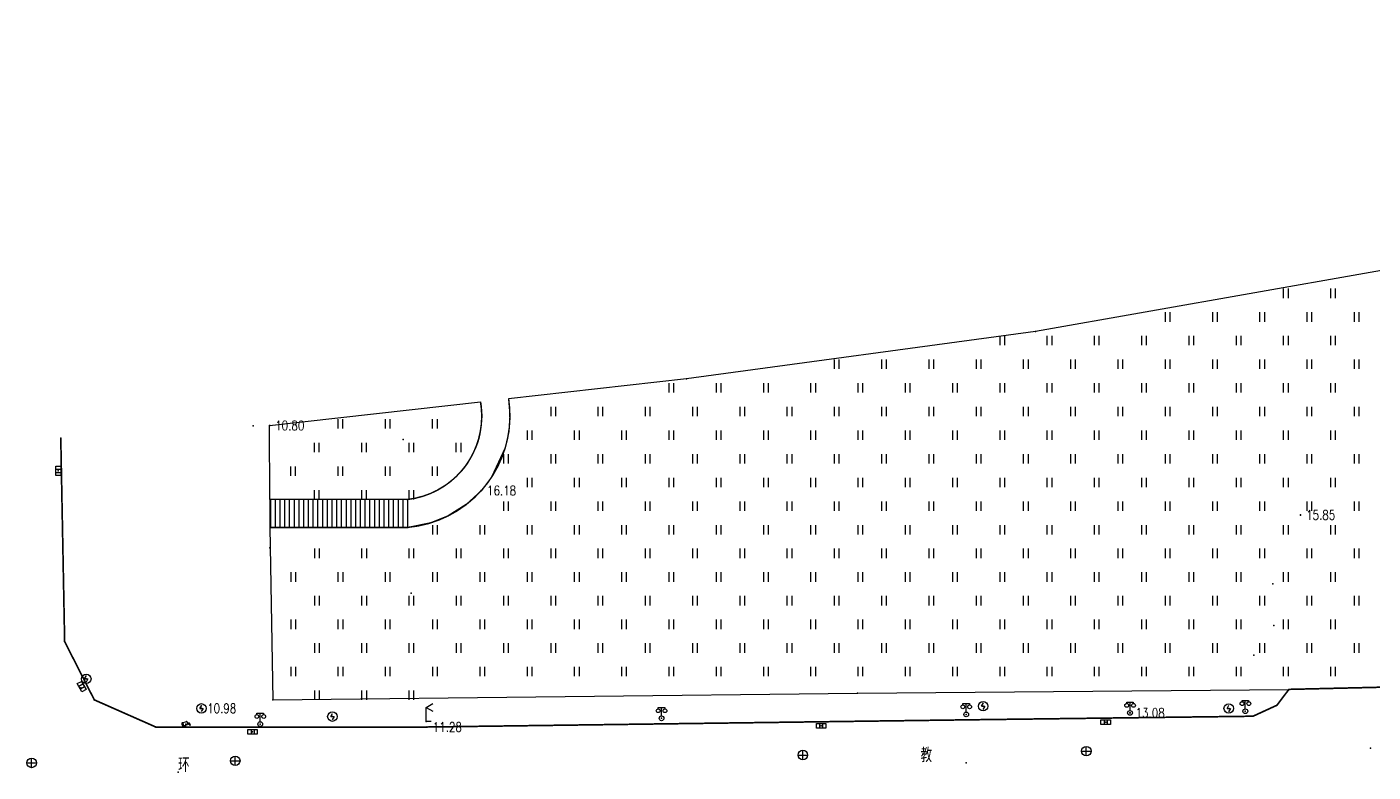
# Model space of a CAD drawing. Extents: x 940 to 2162, y 608 to 1562.
# Drawn here: x 1212.7 to 1355.1, y 1415.4 to 1494.1 of the extents above; entities that cross this region are included whole.
import ezdxf
from ezdxf.enums import TextEntityAlignment as Align

# ---------------------------------------------------------------- set-up
doc = ezdxf.new("R2010")
doc.units = 0
doc.header["$LTSCALE"] = 0.5
doc.header["$PDSIZE"] = 0.2
doc.linetypes.add('X3', pattern=[5, 4, -1])
doc.layers.get('0').update_dxf_attribs({"linetype": 'CONTINUOUS'})
doc.layers.add('ASSIST', color=7, linetype='CONTINUOUS', plot=False)
for name, color, linetype in [('COMPONENT', 4, 'CONTINUOUS'), ('DLDW', 11, 'CONTINUOUS'), ('DLSS', 4, 'CONTINUOUS'), ('GCD', 1, 'CONTINUOUS'), ('GXYZ', 2, 'CONTINUOUS'), ('JMD', 6, 'CONTINUOUS'), ('ZBTZ', 3, 'CONTINUOUS'), ('ZDH', 1, 'CONTINUOUS')]:
    doc.layers.add(name, color=color, linetype=linetype)
doc.styles.add('HZ', font='rs.shx', dxfattribs={"width": 0.8, "bigfont": 'hztxt.shx'})
doc.linetypes.add('1161', pattern='A,0,[149,AAA.SHX,S=0.15,R=0,X=0,Y=0],-1.6', length=1.6)

# ---------------------------------------------------------------- blocks, each defined once
blk = doc.blocks.new('gc097')
for p, q in [((-0.7, 2), (-0.7, 2.3)), ((-0.7, 2.3), (0.7, 2.3)), ((0, 0.5), (0, 2.3)), ((0.7, 2.3), (0.7, 2))]:
    blk.add_line(p, q)
for centre, radius in [((-0.7, 1.6), 0.4), ((0, 0), 0.5), ((0.73, 1.6), 0.4)]:
    blk.add_circle(centre, radius)
blk = doc.blocks.new('gcbj0612')
for p, q in [((-0.75, 0.26), (0.16, 0.53)), ((-0.57, -0.34), (0.34, -0.07))]:
    blk.add_line(p, q)
at = {"flags": 128}
for points in [[(-0.73, 0.26), (-0.77, 0.25), (-0.79, 0.23), (-0.81, 0.19), (-0.83, 0.15), (-0.84, 0.1), (-0.84, 0.05), (-0.84, -0.01), (-0.83, -0.07), (-0.81, -0.12), (-0.79, -0.18), (-0.77, -0.23), (-0.74, -0.27), (-0.7, -0.3), (-0.67, -0.33), (-0.63, -0.34), (-0.6, -0.34), (-0.57, -0.34), (-0.54, -0.32), (-0.51, -0.29), (-0.49, -0.25), (-0.48, -0.2), (-0.47, -0.15), (-0.47, -0.1), (-0.48, -0.04), (-0.49, 0.02), (-0.51, 0.07), (-0.54, 0.13), (-0.56, 0.17), (-0.6, 0.21), (-0.63, 0.24), (-0.67, 0.26), (-0.7, 0.27)], [(-0.71, 0.18), (-0.72, 0.17), (-0.75, 0.12), (-0.75, 0.04), (-0.74, -0.06), (-0.7, -0.15), (-0.66, -0.22), (-0.62, -0.25), (-0.6, -0.26), (-0.59, -0.24), (-0.57, -0.2), (-0.56, -0.12), (-0.58, -0.02), (-0.61, 0.08), (-0.66, 0.14), (-0.7, 0.17)]]:
    blk.add_lwpolyline(points, close=True, dxfattribs=at)
blk.add_lwpolyline([(0.3, -0.08), (0.33, -0.07), (0.36, -0.05), (0.38, -0.02), (0.4, 0.02), (0.41, 0.07), (0.42, 0.12), (0.41, 0.18), (0.41, 0.23), (0.39, 0.29), (0.37, 0.35), (0.35, 0.4), (0.32, 0.44), (0.28, 0.48), (0.25, 0.51), (0.21, 0.52), (0.18, 0.53), (0.15, 0.52)], dxfattribs=at)
at = {"extrusion": (0, 0, -1), "flags": 128}
blk.add_lwpolyline([(-0.4, 0.25), (-0.51, 0.28), (-0.61, 0.29), (-0.69, 0.27), (-0.77, 0.2), (-0.81, 0.09), (-0.82, -0.01), (-0.8, -0.06), (-0.76, -0.08), (-0.7, -0.09), (-0.64, -0.09), (-0.59, -0.07), (-0.57, -0.04), (-0.59, -0.01), (-0.63, 0.02), (-0.69, 0.03), (-0.75, 0.03), (-0.79, 0.02), (-0.84, -0.01), (-0.89, -0.1), (-0.91, -0.19), (-0.9, -0.29), (-0.87, -0.38)], dxfattribs=at)
blk.add_lwpolyline([(-0.09, -0.2), (-0.22, -0.54), (0.05, -0.54)], close=True)
blk = doc.blocks.new('gc052')
for p, q in [((0, 3), (1.39, 3.8)), ((0, 3), (1.39, 2.2)), ((0, 0), (0, 3)), ((1, 0), (0, 0))]:
    blk.add_line(p, q)
blk = doc.blocks.new('gc041')
for p, q in [((-1, 0.5), (1, 0.5)), ((-1, -0.5), (-1, 0.5)), ((-0.33, 0.5), (-0.33, -0.5)), ((0.33, 0.5), (0.33, -0.5)), ((1, 0.5), (1, -0.5)), ((1, -0.5), (-1, -0.5))]:
    blk.add_line(p, q)
blk = doc.blocks.new('gc043')
for p, q in [((-1, 0), (1, 0)), ((0, -1), (0, 1))]:
    blk.add_line(p, q)
blk.add_circle((0, 0), 1)
blk = doc.blocks.new('gc050')
for p, q in [((-0.35, 0), (0.05, 0.69)), ((-0.35, 0), (0.35, 0)), ((0.35, 0), (-0.06, -0.69))]:
    blk.add_line(p, q)
blk.add_circle((0, 0), 1)
blk = doc.blocks.new('GC200')
at = {"linetype": 'Continuous', "const_width": 0.2, "flags": 128}
blk.add_lwpolyline([(-0.1, 0, 1), (0.1, 0, 1)], format="xyb", close=True, dxfattribs=at)
blk = doc.blocks.new('gc323')
at = {"flags": 128}
for points in [[(-0.5, 0), (-0.5, 2)], [(0.5, 0), (0.5, 2)]]:
    blk.add_lwpolyline(points, dxfattribs=at)

msp = doc.modelspace()

# ---------------------------------------------------------------- linework, layer by layer
at = {"layer": 'ASSIST', "linetype": 'Continuous', "flags": 128}
msp.add_lwpolyline([(1238.35, 1441.23), (1252.95, 1441.23), (1252.95, 1444.18), (1238.35, 1444.18)], close=True, dxfattribs=at)
at = {"layer": 'DLSS', "linetype": 'X3', "const_width": 0.15, "flags": 128}
for points in [[(1252.95, 1441.23, 0.094197), (1257.21, 1442.44, 0.094197), (1260.73, 1445.12, 0.11079), (1263.26, 1449.65, 0.11079), (1263.62, 1454.82)], [(1252.95, 1444.18, 0.09339), (1256.08, 1445.16, 0.09339), (1258.64, 1447.21, 0.110509), (1260.45, 1450.63, 0.110509), (1260.64, 1454.49)]]:
    msp.add_lwpolyline(points, format="xyb", dxfattribs=at)
at = {"layer": 'DLSS', "linetype": 'Continuous', "const_width": 0.175}
msp.add_lwpolyline([(1312.17, 1420.88), (1342.36, 1421.26), (1344.89, 1422.42), (1346.16, 1424.1), (1358.18, 1424.38), (1359.03, 1423.07), (1361.56, 1421.61), (1363.41, 1421.39), (1377.49, 1421.55), (1459.01, 1422.54), (1464.1, 1423.36), (1468.03, 1425.71), (1470.54, 1430.22), (1471.32, 1433.84), (1471.07, 1455.12)], dxfattribs=at)
at = {"layer": 'DLSS', "linetype": 'Continuous', "const_width": 0.175, "flags": 128}
msp.add_lwpolyline([(1216.24, 1450.65), (1216.65, 1429.15), (1219.79, 1422.99), (1226.29, 1420.12), (1254.98, 1420.12), (1312.17, 1420.88)], dxfattribs=at)
at = {"layer": 'JMD', "linetype": 'Continuous'}
for p, q in [((1252.95, 1444.18), (1238.35, 1444.18)), ((1238.45, 1441.23), (1238.45, 1444.18)), ((1238.95, 1441.23), (1238.95, 1444.18)), ((1239.45, 1441.23), (1239.45, 1444.18)), ((1239.95, 1441.23), (1239.95, 1444.18)), ((1240.45, 1441.23), (1240.45, 1444.18)), ((1240.95, 1441.23), (1240.95, 1444.18)), ((1241.45, 1441.23), (1241.45, 1444.18)), ((1241.95, 1441.23), (1241.95, 1444.18)), ((1242.45, 1441.23), (1242.45, 1444.18)), ((1242.95, 1441.23), (1242.95, 1444.18)), ((1243.45, 1441.23), (1243.45, 1444.18)), ((1243.95, 1441.23), (1243.95, 1444.18)), ((1244.45, 1441.23), (1244.45, 1444.18)), ((1244.95, 1441.23), (1244.95, 1444.18)), ((1245.45, 1441.23), (1245.45, 1444.18)), ((1245.95, 1441.23), (1245.95, 1444.18)), ((1246.45, 1441.23), (1246.45, 1444.18)), ((1246.95, 1441.23), (1246.95, 1444.18)), ((1247.45, 1441.23), (1247.45, 1444.18)), ((1247.95, 1441.23), (1247.95, 1444.18)), ((1248.45, 1441.23), (1248.45, 1444.18)), ((1248.95, 1441.23), (1248.95, 1444.18)), ((1249.45, 1441.23), (1249.45, 1444.18)), ((1249.95, 1441.23), (1249.95, 1444.18)), ((1250.45, 1441.23), (1250.45, 1444.18)), ((1250.95, 1441.23), (1250.95, 1444.18)), ((1251.45, 1441.23), (1251.45, 1444.18)), ((1251.95, 1441.23), (1251.95, 1444.18)), ((1252.45, 1441.23), (1252.45, 1444.18)), ((1252.95, 1441.23), (1252.95, 1444.18)), ((1238.35, 1441.23), (1252.95, 1441.23))]:
    msp.add_line(p, q, dxfattribs=at)
at = {"layer": 'ZBTZ', "linetype": '1161', "elevation": 10.8, "flags": 128}
msp.add_lwpolyline([(1263.62, 1454.82), (1263.76, 1453.1), (1263.64, 1451.38), (1263.26, 1449.65), (1261.82, 1446.54), (1260.73, 1445.12), (1259.13, 1443.64), (1257.21, 1442.44), (1255.4, 1441.71), (1252.95, 1441.23), (1238.35, 1441.23), (1238.68, 1422.98), (1300.54, 1423.7), (1346.16, 1424.1), (1358.18, 1424.38), (1375.85, 1424.32), (1465.77, 1425.88), (1467.37, 1428.92), (1468.51, 1434.12), (1467.84, 1469.22), (1467.89, 1479.38), (1467.38, 1485.16), (1465, 1490.37), (1462.39, 1494.15), (1449.62, 1490.62), (1429.63, 1485.1), (1405.55, 1478.96), (1365.77, 1470.11), (1319.37, 1461.96), (1282.45, 1456.92), (1263.62, 1454.82)], close=True, dxfattribs=at)
at = {"layer": 'ZBTZ', "linetype": '1161', "flags": 128}
msp.add_lwpolyline([(1238.35, 1444.18), (1238.33, 1452), (1260.64, 1454.49, -0.110509), (1260.45, 1450.63, -0.110509), (1258.64, 1447.21, -0.09339), (1256.08, 1445.16, -0.09339), (1252.95, 1444.18)], format="xyb", close=True, dxfattribs=at)
at = {"layer": 'ZDH', "linetype": 'Continuous'}
for p in [(1319.37, 1461.96, 15.66), (1282.45, 1456.92, 15.91), (1236.6, 1451.95, 10.76), (1238.33, 1452, 10.8), (1216.24, 1450.65, 10.31), (1252.47, 1450.52, 16.02), (1215.98, 1447.21, 10.29), (1258.64, 1447.21, 16.18), (1252.88, 1444.18, 15.92), (1260.73, 1445.12, 16.18), (1252.95, 1441.23, 15.88), (1347.38, 1442.54, 15.85), (1238.35, 1439.07, 10.91), (1253.3, 1434.29, 15.66), (1344.45, 1435.26, 16.37), (1344.56, 1430.85, 15.15), (1216.65, 1429.15, 10.36), (1342.45, 1427.71, 14.13), (1218.37, 1424.26, 10.46), (1218.94, 1425.21, 10.57), (1346.16, 1424.1, 13.42), (1219.79, 1422.99, 10.48), (1238.68, 1422.98, 11.09), (1300.54, 1423.7, 12.44), (1231.12, 1422.09, 10.98), (1244.97, 1421.22, 11.27), (1312.02, 1421.45, 12.66), (1313.81, 1422.32, 12.73), (1329.35, 1421.61, 13.08), (1339.79, 1422.08, 13.29), (1341.55, 1421.79, 13.31), (1342.36, 1421.26, 13.18), (1344.89, 1422.42, 13.3), (1226.29, 1420.12, 10.68), (1229.46, 1420.43, 10.97), (1237.34, 1420.43, 11.05), (1254.91, 1420.7, 11.45), (1254.98, 1420.12, 11.28), (1279.79, 1421.04, 11.98), (1296.67, 1420.24, 12.18), (1312.17, 1420.88, 12.53), (1326.78, 1420.63, 12.83), (1236.53, 1419.61, 10.89), (1294.75, 1417.16, 12.21), (1324.73, 1417.57, 12.86), (1354.78, 1417.88, 13.5), (1213.16, 1416.32, 10.54), (1234.7, 1416.55, 10.92), (1312.01, 1416.33, 12.63), (1228.66, 1415.36, 10.81)]:
    msp.add_point(p, dxfattribs=at)

# ---------------------------------------------------------------- block references
at = {"layer": 'COMPONENT', "linetype": 'Continuous', "xscale": 0.5, "yscale": 0.5}
msp.add_blockref('gcbj0612', (1229.46, 1420.43, 10.97), dxfattribs=at)
at = {"layer": 'DLDW', "linetype": 'Continuous', "xscale": 0.5, "yscale": 0.5}
for p in [(1329.35, 1421.61, 13.08), (1341.55, 1421.79, 13.31), (1237.34, 1420.43, 11.05), (1279.79, 1421.04, 11.98), (1312.02, 1421.45, 12.66)]:
    msp.add_blockref('gc097', p, dxfattribs=at)
at = {"layer": 'DLSS', "linetype": 'Continuous', "xscale": 0.5, "yscale": 0.5}
msp.add_blockref('gc052', (1254.91, 1420.7, 11.45), dxfattribs=at)
at = {"layer": 'GCD', "linetype": 'Continuous'}
ref = msp.add_blockref('GC200', (1238.33, 1452, 10.8), dxfattribs=dict(at, xscale=0.5, yscale=0.5, zscale=0.5))
ref.add_attrib('height', '10.80', dxfattribs={"linetype": 'Continuous', "height": 1, "style": 'HZ', "width": 0.8}).set_placement((1238.92, 1452, 10.8), align=Align.MIDDLE_LEFT)
ref = msp.add_blockref('GC200', (1260.73, 1445.12, 16.18), dxfattribs=dict(at, xscale=0.5, yscale=0.5, zscale=0.5))
ref.add_attrib('height', '16.18', dxfattribs={"linetype": 'Continuous', "height": 1, "style": 'HZ', "width": 0.8}).set_placement((1261.33, 1445.12, 16.18), align=Align.MIDDLE_LEFT)
ref = msp.add_blockref('GC200', (1347.38, 1442.54, 15.85), dxfattribs=dict(at, xscale=0.5, yscale=0.5, zscale=0.5))
ref.add_attrib('height', '15.85', dxfattribs={"linetype": 'Continuous', "height": 1, "style": 'HZ', "width": 0.8}).set_placement((1347.98, 1442.54, 15.85), align=Align.MIDDLE_LEFT)
ref = msp.add_blockref('GC200', (1231.12, 1422.09, 10.98), dxfattribs=dict(at, xscale=0.5, yscale=0.5, zscale=0.5))
ref.add_attrib('height', '10.98', dxfattribs={"linetype": 'Continuous', "height": 1, "style": 'HZ', "width": 0.8}).set_placement((1231.72, 1422.09, 10.98), align=Align.MIDDLE_LEFT)
ref = msp.add_blockref('GC200', (1329.35, 1421.61, 13.08), dxfattribs=dict(at, xscale=0.5, yscale=0.5, zscale=0.5))
ref.add_attrib('height', '13.08', dxfattribs={"linetype": 'Continuous', "height": 1, "style": 'HZ', "width": 0.8}).set_placement((1329.94, 1421.61, 13.08), align=Align.MIDDLE_LEFT)
ref = msp.add_blockref('GC200', (1254.98, 1420.12, 11.28), dxfattribs=dict(at, xscale=0.5, yscale=0.5, zscale=0.5))
ref.add_attrib('height', '11.28', dxfattribs={"linetype": 'Continuous', "height": 1, "style": 'HZ', "width": 0.8}).set_placement((1255.59, 1420.12, 11.28), align=Align.MIDDLE_LEFT)
at = {"layer": 'GXYZ', "linetype": 'Continuous'}
for p, xscale, yscale, rotation in [((1215.98, 1447.21, 10.29), 0.5, 0.5, 90), ((1218.45, 1424.39, 10.46), 0.500000000000067, 0.5000000000000219, 298.7054055941311)]:
    msp.add_blockref('gc041', p, dxfattribs=dict(at, xscale=xscale, yscale=yscale, rotation=rotation))
at = {"layer": 'GXYZ', "linetype": 'Continuous', "xscale": 0.5, "yscale": 0.5}
for name, p in [('gc050', (1218.94, 1425.21, 10.57)), ('gc050', (1313.81, 1422.32, 12.73)), ('gc050', (1231.12, 1422.09, 10.98)), ('gc050', (1244.97, 1421.22, 11.27)), ('gc050', (1339.79, 1422.08, 13.29)), ('gc041', (1236.53, 1419.61, 10.89)), ('gc041', (1296.67, 1420.24, 12.18)), ('gc041', (1326.78, 1420.63, 12.83)), ('gc043', (1234.7, 1416.55, 10.92)), ('gc043', (1294.75, 1417.16, 12.21)), ('gc043', (1324.73, 1417.57, 12.86)), ('gc043', (1213.16, 1416.32, 10.54))]:
    msp.add_blockref(name, p, dxfattribs=at)
at = {"layer": 'ZBTZ', "linetype": 'Continuous', "xscale": 0.5, "yscale": 0.5}
for p in [(1345.85, 1465.48), (1350.85, 1465.48), (1333.35, 1462.98), (1338.35, 1462.98), (1343.35, 1462.98), (1348.35, 1462.98), (1353.35, 1462.98), (1315.85, 1460.48), (1320.85, 1460.48), (1325.85, 1460.48), (1330.85, 1460.48), (1335.85, 1460.48), (1340.85, 1460.48), (1345.85, 1460.48), (1350.85, 1460.48), (1298.35, 1457.98), (1303.35, 1457.98), (1308.35, 1457.98), (1313.35, 1457.98), (1318.35, 1457.98), (1323.35, 1457.98), (1328.35, 1457.98), (1333.35, 1457.98), (1338.35, 1457.98), (1343.35, 1457.98), (1348.35, 1457.98), (1353.35, 1457.98), (1280.85, 1455.48), (1285.85, 1455.48), (1290.85, 1455.48), (1295.85, 1455.48), (1300.85, 1455.48), (1305.85, 1455.48), (1310.85, 1455.48), (1315.85, 1455.48), (1320.85, 1455.48), (1325.85, 1455.48), (1330.85, 1455.48), (1335.85, 1455.48), (1340.85, 1455.48), (1345.85, 1455.48), (1350.85, 1455.48), (1268.35, 1452.98), (1273.35, 1452.98), (1278.35, 1452.98), (1283.35, 1452.98), (1288.35, 1452.98), (1293.35, 1452.98), (1298.35, 1452.98), (1303.35, 1452.98), (1308.35, 1452.98), (1313.35, 1452.98), (1318.35, 1452.98), (1323.35, 1452.98), (1328.35, 1452.98), (1333.35, 1452.98), (1338.35, 1452.98), (1343.35, 1452.98), (1348.35, 1452.98), (1353.35, 1452.98), (1245.83, 1451.68), (1250.83, 1451.68), (1255.83, 1451.68), (1265.85, 1450.48), (1270.85, 1450.48), (1275.85, 1450.48), (1280.85, 1450.48), (1285.85, 1450.48), (1290.85, 1450.48), (1295.85, 1450.48), (1300.85, 1450.48), (1305.85, 1450.48), (1310.85, 1450.48), (1315.85, 1450.48), (1320.85, 1450.48), (1325.85, 1450.48), (1330.85, 1450.48), (1335.85, 1450.48), (1340.85, 1450.48), (1345.85, 1450.48), (1350.85, 1450.48), (1243.33, 1449.18), (1248.33, 1449.18), (1253.33, 1449.18), (1258.33, 1449.18), (1263.35, 1447.98), (1268.35, 1447.98), (1273.35, 1447.98), (1278.35, 1447.98), (1283.35, 1447.98), (1288.35, 1447.98), (1293.35, 1447.98), (1298.35, 1447.98), (1303.35, 1447.98), (1308.35, 1447.98), (1313.35, 1447.98), (1318.35, 1447.98), (1323.35, 1447.98), (1328.35, 1447.98), (1333.35, 1447.98), (1338.35, 1447.98), (1343.35, 1447.98), (1348.35, 1447.98), (1353.35, 1447.98), (1240.83, 1446.68), (1245.83, 1446.68), (1250.83, 1446.68), (1255.83, 1446.68), (1265.85, 1445.48), (1270.85, 1445.48), (1275.85, 1445.48), (1280.85, 1445.48), (1285.85, 1445.48), (1290.85, 1445.48), (1295.85, 1445.48), (1300.85, 1445.48), (1305.85, 1445.48), (1310.85, 1445.48), (1315.85, 1445.48), (1320.85, 1445.48), (1325.85, 1445.48), (1330.85, 1445.48), (1335.85, 1445.48), (1340.85, 1445.48), (1345.85, 1445.48), (1350.85, 1445.48), (1243.33, 1444.18), (1248.33, 1444.18), (1253.33, 1444.18), (1263.35, 1442.98), (1268.35, 1442.98), (1273.35, 1442.98), (1278.35, 1442.98), (1283.35, 1442.98), (1288.35, 1442.98), (1293.35, 1442.98), (1298.35, 1442.98), (1303.35, 1442.98), (1308.35, 1442.98), (1313.35, 1442.98), (1318.35, 1442.98), (1323.35, 1442.98), (1328.35, 1442.98), (1333.35, 1442.98), (1338.35, 1442.98), (1343.35, 1442.98), (1348.35, 1442.98), (1353.35, 1442.98), (1255.85, 1440.48), (1260.85, 1440.48), (1265.85, 1440.48), (1270.85, 1440.48), (1275.85, 1440.48), (1280.85, 1440.48), (1285.85, 1440.48), (1290.85, 1440.48), (1295.85, 1440.48), (1300.85, 1440.48), (1305.85, 1440.48), (1310.85, 1440.48), (1315.85, 1440.48), (1320.85, 1440.48), (1325.85, 1440.48), (1330.85, 1440.48), (1335.85, 1440.48), (1340.85, 1440.48), (1345.85, 1440.48), (1350.85, 1440.48), (1243.35, 1437.98), (1248.35, 1437.98), (1253.35, 1437.98), (1258.35, 1437.98), (1263.35, 1437.98), (1268.35, 1437.98), (1273.35, 1437.98), (1278.35, 1437.98), (1283.35, 1437.98), (1288.35, 1437.98), (1293.35, 1437.98), (1298.35, 1437.98), (1303.35, 1437.98), (1308.35, 1437.98), (1313.35, 1437.98), (1318.35, 1437.98), (1323.35, 1437.98), (1328.35, 1437.98), (1333.35, 1437.98), (1338.35, 1437.98), (1343.35, 1437.98), (1348.35, 1437.98), (1353.35, 1437.98), (1240.85, 1435.48), (1245.85, 1435.48), (1250.85, 1435.48), (1255.85, 1435.48), (1260.85, 1435.48), (1265.85, 1435.48), (1270.85, 1435.48), (1275.85, 1435.48), (1280.85, 1435.48), (1285.85, 1435.48), (1290.85, 1435.48), (1295.85, 1435.48), (1300.85, 1435.48), (1305.85, 1435.48), (1310.85, 1435.48), (1315.85, 1435.48), (1320.85, 1435.48), (1325.85, 1435.48), (1330.85, 1435.48), (1335.85, 1435.48), (1340.85, 1435.48), (1345.85, 1435.48), (1350.85, 1435.48), (1243.35, 1432.98), (1248.35, 1432.98), (1253.35, 1432.98), (1258.35, 1432.98), (1263.35, 1432.98), (1268.35, 1432.98), (1273.35, 1432.98), (1278.35, 1432.98), (1283.35, 1432.98), (1288.35, 1432.98), (1293.35, 1432.98), (1298.35, 1432.98), (1303.35, 1432.98), (1308.35, 1432.98), (1313.35, 1432.98), (1318.35, 1432.98), (1323.35, 1432.98), (1328.35, 1432.98), (1333.35, 1432.98), (1338.35, 1432.98), (1343.35, 1432.98), (1348.35, 1432.98), (1353.35, 1432.98), (1240.85, 1430.48), (1245.85, 1430.48), (1250.85, 1430.48), (1255.85, 1430.48), (1260.85, 1430.48), (1265.85, 1430.48), (1270.85, 1430.48), (1275.85, 1430.48), (1280.85, 1430.48), (1285.85, 1430.48), (1290.85, 1430.48), (1295.85, 1430.48), (1300.85, 1430.48), (1305.85, 1430.48), (1310.85, 1430.48), (1315.85, 1430.48), (1320.85, 1430.48), (1325.85, 1430.48), (1330.85, 1430.48), (1335.85, 1430.48), (1340.85, 1430.48), (1345.85, 1430.48), (1350.85, 1430.48), (1243.35, 1427.98), (1248.35, 1427.98), (1253.35, 1427.98), (1258.35, 1427.98), (1263.35, 1427.98), (1268.35, 1427.98), (1273.35, 1427.98), (1278.35, 1427.98), (1283.35, 1427.98), (1288.35, 1427.98), (1293.35, 1427.98), (1298.35, 1427.98), (1303.35, 1427.98), (1308.35, 1427.98), (1313.35, 1427.98), (1318.35, 1427.98), (1323.35, 1427.98), (1328.35, 1427.98), (1333.35, 1427.98), (1338.35, 1427.98), (1343.35, 1427.98), (1348.35, 1427.98), (1353.35, 1427.98), (1240.85, 1425.48), (1245.85, 1425.48), (1250.85, 1425.48), (1255.85, 1425.48), (1260.85, 1425.48), (1265.85, 1425.48), (1270.85, 1425.48), (1275.85, 1425.48), (1280.85, 1425.48), (1285.85, 1425.48), (1290.85, 1425.48), (1295.85, 1425.48), (1300.85, 1425.48), (1305.85, 1425.48), (1310.85, 1425.48), (1315.85, 1425.48), (1320.85, 1425.48), (1325.85, 1425.48), (1330.85, 1425.48), (1335.85, 1425.48), (1340.85, 1425.48), (1345.85, 1425.48), (1350.85, 1425.48), (1243.35, 1422.98), (1248.35, 1422.98), (1253.35, 1422.98)]:
    msp.add_blockref('gc323', p, dxfattribs=at)

# ---------------------------------------------------------------- texts
at = {"layer": 'DLSS', "linetype": 'Continuous', "style": 'HZ', "width": 0.8}
for s, p in [('教', (1307.2, 1416.4)), ('环', (1228.66, 1415.36))]:
    msp.add_text(s, height=1.5, dxfattribs=at).set_placement(p)

doc.saveas('drawing.dxf')
